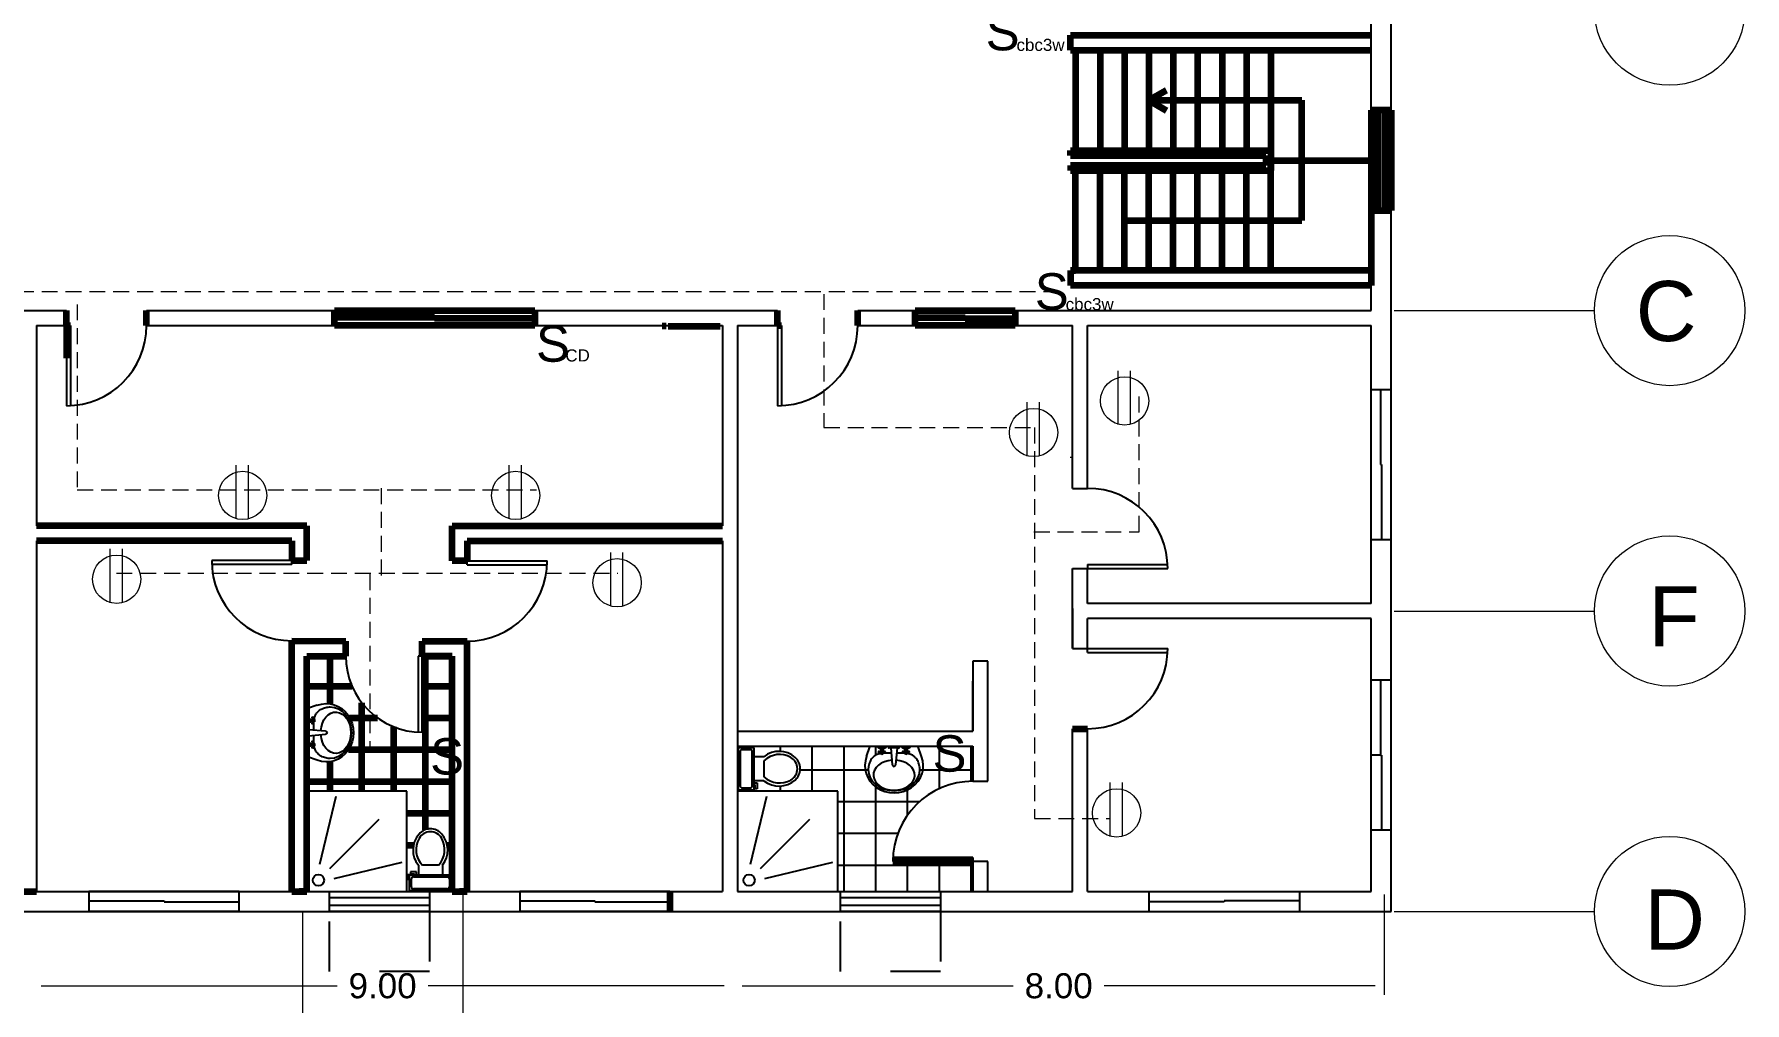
# Model space of a CAD drawing. Header units: millimetres. Extents: x 2391 to 3323, y 1596 to 2537.
# Drawn here: x 2863.95 to 2898.1, y 2264.33 to 2283.67 of the extents above; entities that cross this region are included whole.
import ezdxf

# ---------------------------------------------------------------- set-up
doc = ezdxf.new("R2010")
doc.units = ezdxf.units.MM
doc.linetypes.add('DASHED2', pattern=[9.525, 6.35, -3.175])
doc.linetypes.add('JIS_02_1.0', pattern=[2, 1, -1])
doc.layers.get('Defpoints').update_dxf_attribs({"color": 115})
for name, color, linetype in [('BATH', 171, 'Continuous'), ('dimensions', 203, 'Continuous'), ('doors', 31, 'Continuous'), ('doors and windows schedule', 11, 'Continuous'), ('Electrical symbols', 81, 'Continuous'), ('exterior wall', 140, 'Continuous'), ('furnitures', 40, 'Continuous'), ('interior wall', 191, 'Continuous'), ('Lightning text', 211, 'Continuous'), ('stairs', 123, 'Continuous'), ('windows', 241, 'Continuous')]:
    doc.layers.add(name, color=color, linetype=linetype)
doc.styles.add('PDF Swis721 BT', font='swiss.ttf')
doc.styles.get("Standard").update_dxf_attribs({"font": 'arial.ttf'})

msp = doc.modelspace()

# ---------------------------------------------------------------- linework, layer by layer
at = {"color": 0, "linetype": 'ByBlock'}
for p, q in [((2869.6, 2270.269), (2869.404, 2270.204)), ((2869.404, 2270.058), (2869.416, 2270.04)), ((2869.416, 2270.04), (2869.422, 2270.024)), ((2869.497, 2270.024), (2869.499, 2270.031)), ((2869.499, 2270.031), (2869.504, 2270.037)), ((2869.504, 2270.037), (2869.512, 2270.039)), ((2869.512, 2270.039), (2869.519, 2270.037)), ((2869.519, 2270.037), (2869.525, 2270.031)), ((2869.525, 2270.031), (2869.527, 2270.024)), ((2869.546, 2270.022), (2869.552, 2270.039)), ((2869.552, 2270.039), (2869.558, 2270.056)), ((2869.558, 2270.056), (2869.565, 2270.073)), ((2869.565, 2270.073), (2869.573, 2270.089)), ((2869.573, 2270.089), (2869.582, 2270.104)), ((2869.582, 2270.104), (2869.592, 2270.119)), ((2869.582, 2270.104), (2869.582, 2270.104)), ((2869.592, 2270.119), (2869.604, 2270.133)), ((2869.604, 2270.133), (2869.616, 2270.146)), ((2869.616, 2270.146), (2869.63, 2270.159)), ((2869.63, 2270.159), (2869.645, 2270.171)), ((2869.645, 2270.171), (2869.662, 2270.182)), ((2869.662, 2270.182), (2869.68, 2270.192)), ((2869.68, 2270.192), (2869.7, 2270.201)), ((2869.7, 2270.201), (2869.721, 2270.21)), ((2869.7, 2270.201), (2869.7, 2270.201)), ((2869.721, 2270.21), (2869.744, 2270.217)), ((2869.744, 2270.217), (2869.768, 2270.224)), ((2869.768, 2270.224), (2869.793, 2270.229)), ((2869.793, 2270.229), (2869.819, 2270.234)), ((2869.819, 2270.234), (2869.846, 2270.237)), ((2869.846, 2270.237), (2869.859, 2270.238)), ((2869.415, 2269.882), (2869.404, 2269.872)), ((2869.404, 2269.841), (2869.411, 2269.841)), ((2869.411, 2269.841), (2869.418, 2269.838)), ((2869.42, 2269.892), (2869.415, 2269.882)), ((2869.418, 2269.838), (2869.423, 2269.833)), ((2869.422, 2269.904), (2869.42, 2269.892)), ((2869.422, 2270.024), (2869.422, 2269.904)), ((2869.427, 2270.011), (2869.422, 2270.024)), ((2869.422, 2269.896), (2869.424, 2269.909)), ((2869.423, 2269.833), (2869.426, 2269.826)), ((2869.424, 2269.909), (2869.43, 2269.92)), ((2869.426, 2269.826), (2869.427, 2269.819)), ((2869.436, 2270), (2869.427, 2270.011)), ((2869.427, 2269.781), (2869.427, 2269.819)), ((2869.427, 2269.661), (2869.427, 2269.781)), ((2869.764, 2269.751), (2869.427, 2269.781)), ((2869.427, 2269.661), (2869.764, 2269.691)), ((2869.43, 2269.92), (2869.438, 2269.93)), ((2869.447, 2269.992), (2869.436, 2270)), ((2869.438, 2269.93), (2869.449, 2269.937)), ((2869.444, 2269.934), (2869.444, 2269.994)), ((2869.46, 2269.987), (2869.447, 2269.992)), ((2869.449, 2269.937), (2869.461, 2269.941)), ((2869.474, 2269.986), (2869.46, 2269.987)), ((2869.461, 2269.941), (2869.474, 2269.941)), ((2869.474, 2269.941), (2869.474, 2269.986)), ((2869.474, 2269.986), (2869.482, 2269.986)), ((2869.482, 2269.941), (2869.474, 2269.941)), ((2869.482, 2269.986), (2869.496, 2269.992)), ((2869.482, 2269.986), (2869.482, 2269.941)), ((2869.496, 2269.936), (2869.482, 2269.941)), ((2869.496, 2269.992), (2869.512, 2269.994)), ((2869.512, 2269.934), (2869.496, 2269.936)), ((2869.499, 2270.016), (2869.497, 2270.024)), ((2869.497, 2269.964), (2869.499, 2269.971)), ((2869.499, 2269.956), (2869.497, 2269.964)), ((2869.497, 2269.904), (2869.499, 2269.911)), ((2869.499, 2269.896), (2869.497, 2269.904)), ((2869.504, 2270.011), (2869.499, 2270.016)), ((2869.499, 2269.971), (2869.504, 2269.977)), ((2869.504, 2269.951), (2869.499, 2269.956)), ((2869.499, 2269.911), (2869.504, 2269.917)), ((2869.504, 2269.891), (2869.499, 2269.896)), ((2869.504, 2269.994), (2869.504, 2270.011)), ((2869.512, 2270.009), (2869.504, 2270.011)), ((2869.504, 2269.977), (2869.512, 2269.979)), ((2869.512, 2269.949), (2869.504, 2269.951)), ((2869.504, 2269.934), (2869.504, 2269.917)), ((2869.504, 2269.917), (2869.512, 2269.919)), ((2869.512, 2269.889), (2869.504, 2269.891)), ((2869.519, 2270.011), (2869.512, 2270.009)), ((2869.512, 2269.994), (2869.527, 2269.992)), ((2869.512, 2269.979), (2869.519, 2269.977)), ((2869.519, 2269.951), (2869.512, 2269.949)), ((2869.527, 2269.936), (2869.512, 2269.934)), ((2869.512, 2269.919), (2869.519, 2269.917)), ((2869.519, 2269.891), (2869.512, 2269.889)), ((2869.525, 2270.016), (2869.519, 2270.011)), ((2869.519, 2269.994), (2869.519, 2270.011)), ((2869.519, 2269.977), (2869.525, 2269.971)), ((2869.525, 2269.956), (2869.519, 2269.951)), ((2869.519, 2269.917), (2869.519, 2269.934)), ((2869.519, 2269.917), (2869.525, 2269.911)), ((2869.525, 2269.896), (2869.519, 2269.891)), ((2869.527, 2270.024), (2869.525, 2270.016)), ((2869.525, 2269.971), (2869.527, 2269.964)), ((2869.527, 2269.964), (2869.525, 2269.956)), ((2869.525, 2269.911), (2869.527, 2269.904)), ((2869.527, 2269.904), (2869.525, 2269.896)), ((2869.527, 2269.992), (2869.542, 2269.986)), ((2869.542, 2269.941), (2869.527, 2269.936)), ((2869.528, 2269.868), (2869.529, 2269.884)), ((2869.528, 2269.852), (2869.528, 2269.868)), ((2869.528, 2269.836), (2869.528, 2269.852)), ((2869.528, 2269.836), (2869.528, 2269.836)), ((2869.528, 2269.821), (2869.528, 2269.836)), ((2869.528, 2269.806), (2869.528, 2269.821)), ((2869.528, 2269.791), (2869.528, 2269.806)), ((2869.528, 2269.772), (2869.528, 2269.791)), ((2869.529, 2269.901), (2869.53, 2269.918)), ((2869.529, 2269.884), (2869.529, 2269.901)), ((2869.53, 2269.918), (2869.531, 2269.935)), ((2869.531, 2269.935), (2869.531, 2269.937)), ((2869.538, 2269.988), (2869.542, 2270.005)), ((2869.542, 2270.005), (2869.546, 2270.022)), ((2869.542, 2269.986), (2869.547, 2269.976)), ((2869.547, 2269.952), (2869.542, 2269.941)), ((2869.547, 2269.976), (2869.549, 2269.964)), ((2869.549, 2269.964), (2869.547, 2269.952)), ((2869.764, 2269.751), (2869.773, 2269.75)), ((2869.773, 2269.693), (2869.764, 2269.691)), ((2869.773, 2269.75), (2869.782, 2269.746)), ((2869.782, 2269.697), (2869.773, 2269.693)), ((2869.782, 2269.746), (2869.788, 2269.739)), ((2869.788, 2269.704), (2869.782, 2269.697)), ((2869.788, 2269.739), (2869.793, 2269.731)), ((2869.793, 2269.712), (2869.788, 2269.704)), ((2869.793, 2269.731), (2869.794, 2269.721)), ((2869.794, 2269.721), (2869.793, 2269.712)), ((2869.412, 2269.609), (2869.404, 2269.609)), ((2869.404, 2269.578), (2869.416, 2269.56)), ((2869.415, 2269.402), (2869.404, 2269.392)), ((2869.419, 2269.611), (2869.412, 2269.609)), ((2869.42, 2269.412), (2869.415, 2269.402)), ((2869.416, 2269.56), (2869.422, 2269.544)), ((2869.424, 2269.617), (2869.419, 2269.611)), ((2869.422, 2269.424), (2869.42, 2269.412)), ((2869.422, 2269.544), (2869.422, 2269.424)), ((2869.427, 2269.531), (2869.422, 2269.544)), ((2869.422, 2269.416), (2869.424, 2269.429)), ((2869.427, 2269.624), (2869.424, 2269.617)), ((2869.424, 2269.429), (2869.43, 2269.44)), ((2869.427, 2269.661), (2869.427, 2269.631)), ((2869.427, 2269.631), (2869.427, 2269.624)), ((2869.436, 2269.52), (2869.427, 2269.531)), ((2869.43, 2269.44), (2869.438, 2269.45)), ((2869.447, 2269.512), (2869.436, 2269.52)), ((2869.438, 2269.45), (2869.449, 2269.457)), ((2869.444, 2269.454), (2869.444, 2269.514)), ((2869.46, 2269.507), (2869.447, 2269.512)), ((2869.449, 2269.457), (2869.461, 2269.461)), ((2869.474, 2269.506), (2869.46, 2269.507)), ((2869.461, 2269.461), (2869.474, 2269.461)), ((2869.474, 2269.461), (2869.474, 2269.506)), ((2869.474, 2269.506), (2869.482, 2269.506)), ((2869.482, 2269.461), (2869.474, 2269.461)), ((2869.482, 2269.506), (2869.496, 2269.512)), ((2869.482, 2269.506), (2869.482, 2269.461)), ((2869.496, 2269.456), (2869.482, 2269.461)), ((2869.496, 2269.512), (2869.512, 2269.514)), ((2869.512, 2269.454), (2869.496, 2269.456)), ((2869.497, 2269.544), (2869.499, 2269.551)), ((2869.499, 2269.536), (2869.497, 2269.544)), ((2869.497, 2269.484), (2869.499, 2269.491)), ((2869.499, 2269.476), (2869.497, 2269.484)), ((2869.497, 2269.424), (2869.499, 2269.431)), ((2869.499, 2269.416), (2869.497, 2269.424)), ((2869.499, 2269.551), (2869.504, 2269.557)), ((2869.504, 2269.531), (2869.499, 2269.536)), ((2869.499, 2269.491), (2869.504, 2269.497)), ((2869.504, 2269.471), (2869.499, 2269.476)), ((2869.499, 2269.431), (2869.504, 2269.437)), ((2869.504, 2269.411), (2869.499, 2269.416)), ((2869.504, 2269.557), (2869.512, 2269.559)), ((2869.512, 2269.529), (2869.504, 2269.531)), ((2869.504, 2269.513), (2869.504, 2269.531)), ((2869.504, 2269.497), (2869.512, 2269.499)), ((2869.512, 2269.469), (2869.504, 2269.471)), ((2869.504, 2269.454), (2869.504, 2269.437)), ((2869.504, 2269.437), (2869.512, 2269.439)), ((2869.512, 2269.409), (2869.504, 2269.411)), ((2869.512, 2269.559), (2869.519, 2269.557)), ((2869.519, 2269.531), (2869.512, 2269.529)), ((2869.512, 2269.514), (2869.527, 2269.512)), ((2869.512, 2269.499), (2869.519, 2269.497)), ((2869.519, 2269.471), (2869.512, 2269.469)), ((2869.527, 2269.456), (2869.512, 2269.454)), ((2869.512, 2269.439), (2869.519, 2269.437)), ((2869.519, 2269.411), (2869.512, 2269.409)), ((2869.519, 2269.557), (2869.525, 2269.551)), ((2869.525, 2269.536), (2869.519, 2269.531)), ((2869.519, 2269.513), (2869.519, 2269.531)), ((2869.519, 2269.497), (2869.525, 2269.491)), ((2869.525, 2269.476), (2869.519, 2269.471)), ((2869.519, 2269.437), (2869.519, 2269.454)), ((2869.519, 2269.437), (2869.525, 2269.431)), ((2869.525, 2269.416), (2869.519, 2269.411)), ((2869.525, 2269.551), (2869.527, 2269.544)), ((2869.527, 2269.544), (2869.525, 2269.536)), ((2869.525, 2269.491), (2869.527, 2269.484)), ((2869.527, 2269.484), (2869.525, 2269.476)), ((2869.525, 2269.431), (2869.527, 2269.424)), ((2869.527, 2269.424), (2869.525, 2269.416)), ((2869.527, 2269.512), (2869.542, 2269.506)), ((2869.542, 2269.461), (2869.527, 2269.456)), ((2869.528, 2269.653), (2869.528, 2269.67)), ((2869.529, 2269.637), (2869.528, 2269.653)), ((2869.529, 2269.621), (2869.529, 2269.637)), ((2869.529, 2269.605), (2869.529, 2269.621)), ((2869.529, 2269.589), (2869.529, 2269.605)), ((2869.529, 2269.589), (2869.529, 2269.589)), ((2869.529, 2269.574), (2869.529, 2269.589)), ((2869.529, 2269.559), (2869.529, 2269.574)), ((2869.529, 2269.544), (2869.529, 2269.559)), ((2869.529, 2269.529), (2869.529, 2269.544)), ((2869.53, 2269.511), (2869.529, 2269.529)), ((2869.538, 2269.453), (2869.537, 2269.459)), ((2869.542, 2269.436), (2869.538, 2269.453)), ((2869.542, 2269.506), (2869.547, 2269.496)), ((2869.547, 2269.472), (2869.542, 2269.461)), ((2869.546, 2269.419), (2869.542, 2269.436)), ((2869.552, 2269.403), (2869.546, 2269.419)), ((2869.547, 2269.496), (2869.549, 2269.484)), ((2869.549, 2269.484), (2869.547, 2269.472)), ((2869.558, 2269.386), (2869.552, 2269.403)), ((2869.565, 2269.37), (2869.558, 2269.386)), ((2869.573, 2269.354), (2869.565, 2269.37)), ((2869.582, 2269.338), (2869.573, 2269.354)), ((2878.005, 2269.422), (2878.005, 2268.582)), ((2878.325, 2269.422), (2878.005, 2269.422)), ((2878.245, 2269.382), (2878.085, 2269.382)), ((2878.325, 2268.582), (2878.325, 2269.422)), ((2880.569, 2269.244), (2880.634, 2269.44)), ((2880.78, 2269.44), (2880.798, 2269.428)), ((2880.798, 2269.428), (2880.814, 2269.422)), ((2880.814, 2269.422), (2880.934, 2269.422)), ((2880.827, 2269.417), (2880.814, 2269.422)), ((2880.838, 2269.408), (2880.827, 2269.417)), ((2880.846, 2269.397), (2880.838, 2269.408)), ((2880.904, 2269.4), (2880.844, 2269.4)), ((2880.851, 2269.384), (2880.846, 2269.397)), ((2880.852, 2269.362), (2880.846, 2269.348)), ((2880.852, 2269.37), (2880.851, 2269.384)), ((2880.897, 2269.37), (2880.852, 2269.37)), ((2880.852, 2269.37), (2880.852, 2269.362)), ((2880.852, 2269.362), (2880.897, 2269.362)), ((2880.901, 2269.395), (2880.897, 2269.383)), ((2880.897, 2269.383), (2880.897, 2269.37)), ((2880.897, 2269.362), (2880.897, 2269.37)), ((2880.902, 2269.348), (2880.897, 2269.362)), ((2880.908, 2269.405), (2880.901, 2269.395)), ((2880.918, 2269.414), (2880.908, 2269.405)), ((2880.929, 2269.42), (2880.918, 2269.414)), ((2880.942, 2269.422), (2880.929, 2269.42)), ((2880.934, 2269.422), (2880.946, 2269.424)), ((2880.946, 2269.424), (2880.956, 2269.429)), ((2880.956, 2269.429), (2880.966, 2269.44)), ((2880.997, 2269.44), (2880.997, 2269.432)), ((2880.997, 2269.432), (2881, 2269.426)), ((2881, 2269.426), (2881.005, 2269.421)), ((2881.005, 2269.421), (2881.012, 2269.418)), ((2881.012, 2269.418), (2881.019, 2269.417)), ((2881.057, 2269.417), (2881.019, 2269.417)), ((2881.177, 2269.417), (2881.057, 2269.417)), ((2881.087, 2269.08), (2881.057, 2269.417)), ((2881.177, 2269.417), (2881.147, 2269.08)), ((2881.177, 2269.417), (2881.207, 2269.417)), ((2881.207, 2269.417), (2881.214, 2269.417)), ((2881.214, 2269.417), (2881.221, 2269.42)), ((2881.221, 2269.42), (2881.227, 2269.425)), ((2881.227, 2269.425), (2881.229, 2269.432)), ((2881.229, 2269.432), (2881.229, 2269.44)), ((2881.261, 2269.44), (2881.278, 2269.428)), ((2881.278, 2269.428), (2881.294, 2269.422)), ((2881.294, 2269.422), (2881.414, 2269.422)), ((2881.307, 2269.417), (2881.294, 2269.422)), ((2881.318, 2269.408), (2881.307, 2269.417)), ((2881.326, 2269.397), (2881.318, 2269.408)), ((2881.384, 2269.4), (2881.324, 2269.4)), ((2881.331, 2269.384), (2881.326, 2269.397)), ((2881.332, 2269.362), (2881.326, 2269.348)), ((2881.332, 2269.37), (2881.331, 2269.384)), ((2881.377, 2269.37), (2881.332, 2269.37)), ((2881.332, 2269.37), (2881.332, 2269.362)), ((2881.332, 2269.362), (2881.377, 2269.362)), ((2881.378, 2269.383), (2881.377, 2269.37)), ((2881.377, 2269.362), (2881.377, 2269.37)), ((2881.382, 2269.348), (2881.377, 2269.362)), ((2881.381, 2269.395), (2881.378, 2269.383)), ((2881.388, 2269.405), (2881.381, 2269.395)), ((2881.398, 2269.414), (2881.388, 2269.405)), ((2881.409, 2269.42), (2881.398, 2269.414)), ((2881.422, 2269.422), (2881.409, 2269.42)), ((2881.414, 2269.422), (2881.426, 2269.424)), ((2881.426, 2269.424), (2881.436, 2269.429)), ((2881.436, 2269.429), (2881.447, 2269.44)), ((2881.665, 2269.244), (2881.599, 2269.44)), ((2869.6, 2269.173), (2869.404, 2269.239)), ((2869.582, 2269.338), (2869.582, 2269.338)), ((2869.592, 2269.324), (2869.582, 2269.338)), ((2869.604, 2269.31), (2869.592, 2269.324)), ((2869.616, 2269.296), (2869.604, 2269.31)), ((2869.63, 2269.284), (2869.616, 2269.296)), ((2869.645, 2269.272), (2869.63, 2269.284)), ((2869.662, 2269.261), (2869.645, 2269.272)), ((2869.68, 2269.251), (2869.662, 2269.261)), ((2869.7, 2269.242), (2869.68, 2269.251)), ((2869.7, 2269.242), (2869.7, 2269.242)), ((2869.721, 2269.233), (2869.7, 2269.242)), ((2869.744, 2269.225), (2869.721, 2269.233)), ((2869.768, 2269.219), (2869.744, 2269.225)), ((2869.793, 2269.213), (2869.768, 2269.219)), ((2869.819, 2269.209), (2869.793, 2269.213)), ((2869.846, 2269.206), (2869.819, 2269.209)), ((2869.859, 2269.205), (2869.846, 2269.206)), ((2878.045, 2269.342), (2878.045, 2268.662)), ((2878.285, 2268.662), (2878.285, 2269.342)), ((2878.519, 2269.242), (2878.325, 2269.242)), ((2878.519, 2269.162), (2878.519, 2268.842)), ((2880.604, 2269.025), (2880.601, 2268.998)), ((2880.609, 2269.05), (2880.604, 2269.025)), ((2880.614, 2269.076), (2880.609, 2269.05)), ((2880.621, 2269.1), (2880.614, 2269.076)), ((2880.628, 2269.122), (2880.621, 2269.1)), ((2880.637, 2269.144), (2880.628, 2269.122)), ((2880.646, 2269.164), (2880.637, 2269.144)), ((2880.637, 2269.144), (2880.637, 2269.144)), ((2880.656, 2269.182), (2880.646, 2269.164)), ((2880.667, 2269.199), (2880.656, 2269.182)), ((2880.679, 2269.214), (2880.667, 2269.199)), ((2880.692, 2269.228), (2880.679, 2269.214)), ((2880.705, 2269.24), (2880.692, 2269.228)), ((2880.719, 2269.252), (2880.705, 2269.24)), ((2880.734, 2269.262), (2880.719, 2269.252)), ((2880.749, 2269.271), (2880.734, 2269.262)), ((2880.734, 2269.262), (2880.734, 2269.262)), ((2880.765, 2269.279), (2880.749, 2269.271)), ((2880.782, 2269.286), (2880.765, 2269.279)), ((2880.799, 2269.292), (2880.782, 2269.286)), ((2880.801, 2269.34), (2880.799, 2269.332)), ((2880.799, 2269.332), (2880.801, 2269.325)), ((2880.816, 2269.298), (2880.799, 2269.292)), ((2880.807, 2269.345), (2880.801, 2269.34)), ((2880.801, 2269.325), (2880.807, 2269.319)), ((2880.814, 2269.347), (2880.807, 2269.345)), ((2880.807, 2269.319), (2880.814, 2269.317)), ((2880.822, 2269.345), (2880.814, 2269.347)), ((2880.814, 2269.317), (2880.822, 2269.319)), ((2880.833, 2269.302), (2880.816, 2269.298)), ((2880.827, 2269.34), (2880.822, 2269.345)), ((2880.822, 2269.319), (2880.827, 2269.325)), ((2880.845, 2269.34), (2880.827, 2269.34)), ((2880.829, 2269.332), (2880.827, 2269.34)), ((2880.827, 2269.325), (2880.829, 2269.332)), ((2880.845, 2269.325), (2880.827, 2269.325)), ((2880.85, 2269.306), (2880.833, 2269.302)), ((2880.846, 2269.348), (2880.844, 2269.332)), ((2880.844, 2269.332), (2880.846, 2269.317)), ((2880.846, 2269.317), (2880.852, 2269.302)), ((2880.852, 2269.302), (2880.862, 2269.297)), ((2880.861, 2269.34), (2880.859, 2269.332)), ((2880.859, 2269.332), (2880.861, 2269.325)), ((2880.867, 2269.345), (2880.861, 2269.34)), ((2880.861, 2269.325), (2880.867, 2269.319)), ((2880.862, 2269.297), (2880.874, 2269.295)), ((2880.874, 2269.347), (2880.867, 2269.345)), ((2880.867, 2269.319), (2880.874, 2269.317)), ((2880.882, 2269.345), (2880.874, 2269.347)), ((2880.874, 2269.317), (2880.882, 2269.319)), ((2880.874, 2269.295), (2880.886, 2269.297)), ((2880.887, 2269.34), (2880.882, 2269.345)), ((2880.882, 2269.319), (2880.887, 2269.325)), ((2880.886, 2269.297), (2880.897, 2269.302)), ((2880.889, 2269.332), (2880.887, 2269.34)), ((2880.887, 2269.325), (2880.889, 2269.332)), ((2880.897, 2269.302), (2880.902, 2269.317)), ((2880.903, 2269.313), (2880.901, 2269.313)), ((2880.904, 2269.332), (2880.902, 2269.348)), ((2880.902, 2269.317), (2880.904, 2269.332)), ((2880.92, 2269.314), (2880.903, 2269.313)), ((2880.904, 2269.34), (2880.921, 2269.34)), ((2880.921, 2269.325), (2880.904, 2269.325)), ((2880.921, 2269.34), (2880.919, 2269.332)), ((2880.919, 2269.332), (2880.921, 2269.325)), ((2880.937, 2269.315), (2880.92, 2269.314)), ((2880.927, 2269.345), (2880.921, 2269.34)), ((2880.921, 2269.325), (2880.927, 2269.319)), ((2880.934, 2269.347), (2880.927, 2269.345)), ((2880.927, 2269.319), (2880.934, 2269.317)), ((2880.942, 2269.345), (2880.934, 2269.347)), ((2880.934, 2269.317), (2880.942, 2269.319)), ((2880.954, 2269.315), (2880.937, 2269.315)), ((2880.947, 2269.34), (2880.942, 2269.345)), ((2880.942, 2269.319), (2880.947, 2269.325)), ((2880.949, 2269.332), (2880.947, 2269.34)), ((2880.947, 2269.325), (2880.949, 2269.332)), ((2880.97, 2269.316), (2880.954, 2269.315)), ((2880.986, 2269.316), (2880.97, 2269.316)), ((2881.002, 2269.316), (2880.986, 2269.316)), ((2881.002, 2269.316), (2881.002, 2269.316)), ((2881.017, 2269.316), (2881.002, 2269.316)), ((2881.032, 2269.316), (2881.017, 2269.316)), ((2881.047, 2269.316), (2881.032, 2269.316)), ((2881.066, 2269.316), (2881.047, 2269.316)), ((2881.087, 2269.08), (2881.088, 2269.07)), ((2881.088, 2269.07), (2881.092, 2269.062)), ((2881.092, 2269.062), (2881.099, 2269.055)), ((2881.099, 2269.055), (2881.107, 2269.051)), ((2881.107, 2269.051), (2881.117, 2269.05)), ((2881.117, 2269.05), (2881.126, 2269.051)), ((2881.126, 2269.051), (2881.134, 2269.055)), ((2881.134, 2269.055), (2881.141, 2269.062)), ((2881.141, 2269.062), (2881.145, 2269.07)), ((2881.145, 2269.07), (2881.147, 2269.08)), ((2881.185, 2269.315), (2881.168, 2269.316)), ((2881.201, 2269.315), (2881.185, 2269.315)), ((2881.217, 2269.315), (2881.201, 2269.315)), ((2881.233, 2269.315), (2881.217, 2269.315)), ((2881.249, 2269.315), (2881.233, 2269.315)), ((2881.249, 2269.315), (2881.249, 2269.315)), ((2881.264, 2269.315), (2881.249, 2269.315)), ((2881.279, 2269.315), (2881.264, 2269.315)), ((2881.281, 2269.34), (2881.279, 2269.332)), ((2881.279, 2269.332), (2881.281, 2269.325)), ((2881.294, 2269.315), (2881.279, 2269.315)), ((2881.287, 2269.345), (2881.281, 2269.34)), ((2881.281, 2269.325), (2881.287, 2269.319)), ((2881.294, 2269.347), (2881.287, 2269.345)), ((2881.287, 2269.319), (2881.294, 2269.317)), ((2881.302, 2269.345), (2881.294, 2269.347)), ((2881.294, 2269.317), (2881.302, 2269.319)), ((2881.309, 2269.315), (2881.294, 2269.315)), ((2881.307, 2269.34), (2881.302, 2269.345)), ((2881.302, 2269.319), (2881.307, 2269.325)), ((2881.309, 2269.332), (2881.307, 2269.34)), ((2881.325, 2269.34), (2881.307, 2269.34)), ((2881.307, 2269.325), (2881.309, 2269.332)), ((2881.325, 2269.325), (2881.307, 2269.325)), ((2881.327, 2269.314), (2881.309, 2269.315)), ((2881.326, 2269.348), (2881.324, 2269.332)), ((2881.324, 2269.332), (2881.326, 2269.317)), ((2881.326, 2269.317), (2881.332, 2269.302)), ((2881.332, 2269.302), (2881.342, 2269.297)), ((2881.341, 2269.34), (2881.339, 2269.332)), ((2881.339, 2269.332), (2881.341, 2269.325)), ((2881.347, 2269.345), (2881.341, 2269.34)), ((2881.341, 2269.325), (2881.347, 2269.319)), ((2881.342, 2269.297), (2881.354, 2269.295)), ((2881.354, 2269.347), (2881.347, 2269.345)), ((2881.347, 2269.319), (2881.354, 2269.317)), ((2881.362, 2269.345), (2881.354, 2269.347)), ((2881.354, 2269.317), (2881.362, 2269.319)), ((2881.354, 2269.295), (2881.366, 2269.297)), ((2881.367, 2269.34), (2881.362, 2269.345)), ((2881.362, 2269.319), (2881.367, 2269.325)), ((2881.366, 2269.297), (2881.377, 2269.302)), ((2881.369, 2269.332), (2881.367, 2269.34)), ((2881.367, 2269.325), (2881.369, 2269.332)), ((2881.377, 2269.302), (2881.382, 2269.317)), ((2881.386, 2269.306), (2881.379, 2269.307)), ((2881.384, 2269.332), (2881.382, 2269.348)), ((2881.382, 2269.317), (2881.384, 2269.332)), ((2881.384, 2269.34), (2881.401, 2269.34)), ((2881.401, 2269.325), (2881.384, 2269.325)), ((2881.402, 2269.302), (2881.386, 2269.306)), ((2881.401, 2269.34), (2881.399, 2269.332)), ((2881.399, 2269.332), (2881.401, 2269.325)), ((2881.407, 2269.345), (2881.401, 2269.34)), ((2881.401, 2269.325), (2881.407, 2269.319)), ((2881.419, 2269.298), (2881.402, 2269.302)), ((2881.414, 2269.347), (2881.407, 2269.345)), ((2881.407, 2269.319), (2881.414, 2269.317)), ((2881.422, 2269.345), (2881.414, 2269.347)), ((2881.414, 2269.317), (2881.422, 2269.319)), ((2881.435, 2269.292), (2881.419, 2269.298)), ((2881.427, 2269.34), (2881.422, 2269.345)), ((2881.422, 2269.319), (2881.427, 2269.325)), ((2881.429, 2269.332), (2881.427, 2269.34)), ((2881.427, 2269.325), (2881.429, 2269.332)), ((2881.452, 2269.286), (2881.435, 2269.292)), ((2881.468, 2269.279), (2881.452, 2269.286)), ((2881.484, 2269.271), (2881.468, 2269.279)), ((2881.5, 2269.262), (2881.484, 2269.271)), ((2881.5, 2269.262), (2881.5, 2269.262)), ((2881.514, 2269.252), (2881.5, 2269.262)), ((2881.528, 2269.24), (2881.514, 2269.252)), ((2881.542, 2269.228), (2881.528, 2269.24)), ((2881.554, 2269.214), (2881.542, 2269.228)), ((2881.566, 2269.199), (2881.554, 2269.214)), ((2881.577, 2269.182), (2881.566, 2269.199)), ((2881.587, 2269.164), (2881.577, 2269.182)), ((2881.597, 2269.144), (2881.587, 2269.164)), ((2881.597, 2269.144), (2881.597, 2269.144)), ((2881.605, 2269.122), (2881.597, 2269.144)), ((2881.613, 2269.1), (2881.605, 2269.122)), ((2881.619, 2269.076), (2881.613, 2269.1)), ((2881.625, 2269.05), (2881.619, 2269.076)), ((2881.629, 2269.025), (2881.625, 2269.05)), ((2881.633, 2268.998), (2881.629, 2269.025)), ((2878.519, 2268.762), (2878.325, 2268.762)), ((2878.325, 2268.722), (2878.385, 2268.722)), ((2878.345, 2268.682), (2878.325, 2268.682)), ((2878.345, 2268.602), (2878.345, 2268.682)), ((2878.385, 2268.722), (2878.385, 2268.602)), ((2880.601, 2268.998), (2880.6, 2268.985)), ((2881.634, 2268.985), (2881.633, 2268.998)), ((2871.391, 2268.551), (2869.391, 2268.551)), ((2869.391, 2268.551), (2869.391, 2266.551)), ((2869.65, 2267.093), (2869.978, 2268.457)), ((2871.391, 2266.551), (2871.391, 2268.551)), ((2879.991, 2268.551), (2877.991, 2268.551)), ((2877.991, 2268.551), (2877.991, 2266.551)), ((2878.005, 2268.582), (2878.325, 2268.582)), ((2878.085, 2268.622), (2878.245, 2268.622)), ((2878.25, 2267.093), (2878.578, 2268.457)), ((2878.385, 2268.602), (2878.345, 2268.602)), ((2879.991, 2266.551), (2879.991, 2268.551)), ((2870.831, 2267.99), (2869.841, 2267)), ((2879.431, 2267.99), (2878.441, 2267)), ((2869.934, 2266.81), (2871.297, 2267.138)), ((2871.618, 2267.075), (2871.618, 2266.881)), ((2872.018, 2267.075), (2871.698, 2267.075)), ((2872.098, 2267.075), (2872.098, 2266.881)), ((2878.534, 2266.81), (2879.897, 2267.138)), ((2871.438, 2266.881), (2872.278, 2266.881)), ((2871.438, 2266.561), (2871.438, 2266.881)), ((2871.458, 2266.941), (2871.458, 2266.901)), ((2871.578, 2266.941), (2871.458, 2266.941)), ((2871.458, 2266.901), (2871.538, 2266.901)), ((2871.478, 2266.641), (2871.478, 2266.801)), ((2871.518, 2266.841), (2872.198, 2266.841)), ((2871.538, 2266.901), (2871.538, 2266.881)), ((2871.578, 2266.881), (2871.578, 2266.941)), ((2872.238, 2266.801), (2872.238, 2266.641)), ((2872.278, 2266.881), (2872.278, 2266.561)), ((2869.391, 2266.551), (2871.391, 2266.551)), ((2872.278, 2266.561), (2871.438, 2266.561)), ((2872.198, 2266.601), (2871.518, 2266.601)), ((2877.991, 2266.551), (2879.991, 2266.551))]:
    msp.add_line(p, q, dxfattribs=at)
for centre in [(2869.622, 2266.776), (2878.222, 2266.776)]:
    msp.add_circle(centre, 0.113, dxfattribs=at)
for centre, radius, start, end in [((2878.08, 2269.347), 0.0354, 81.8699, 188.1301), ((2878.25, 2269.347), 0.0354, 351.8699, 98.1301), ((2878.823, 2268.862), 0.487, 48.9209, 128.5307), ((2878.832, 2268.834), 0.453, 60.4233, 133.6321), ((2878.927, 2269.002), 0.26, 299.5765, 60.4233), ((2878.945, 2269.002), 0.3, 311.0789, 48.9209), ((2878.832, 2269.17), 0.453, 226.3677, 299.5765), ((2878.823, 2269.143), 0.487, 231.4691, 311.0789), ((2878.08, 2268.657), 0.0354, 171.8699, 278.1301), ((2878.25, 2268.657), 0.0354, 261.8699, 8.1301), ((2871.999, 2267.378), 0.487, 138.9211, 218.5309), ((2871.858, 2267.501), 0.3, 41.0791, 138.9211), ((2871.858, 2267.483), 0.26, 29.5767, 150.4235), ((2871.717, 2267.378), 0.487, 321.4693, 41.0791), ((2872.026, 2267.388), 0.453, 150.4235, 223.6323), ((2871.69, 2267.388), 0.453, 316.3679, 29.5767), ((2871.513, 2266.806), 0.0354, 81.8699, 188.1301), ((2871.513, 2266.636), 0.0354, 171.8699, 278.1301), ((2872.203, 2266.806), 0.0354, 351.8699, 98.1301), ((2872.203, 2266.636), 0.0354, 261.8699, 8.1301)]:
    msp.add_arc(centre, radius, start, end, dxfattribs=at)
at = {"color": 0, "linetype": 'ByBlock', "extrusion": (0, 0, -1)}
for centre, major_axis, ratio, start_param, end_param in [((2869.786, 2269.721), (0, -0.584), 0.916316, 2.786438, 6.63834), ((2869.97, 2269.721), (0, -0.412), 0.730435, 1.664123, 7.760732), ((2869.859, 2269.721), (0, -0.517), 0.815274, 3.141593, 6.283185)]:
    msp.add_ellipse(centre, major_axis=major_axis, ratio=ratio, start_param=start_param, end_param=end_param, dxfattribs=at)
at = {"color": 0, "linetype": 'ByBlock'}
for centre, major_axis, ratio, start_param, end_param in [((2881.117, 2269.058), (0.584, 0), 0.916316, 2.786438, 6.63834), ((2881.117, 2268.874), (0.412, 0), 0.730435, 1.664123, 7.760732), ((2881.117, 2268.985), (0.517, 0), 0.815274, 3.141593, 6.283185)]:
    msp.add_ellipse(centre, major_axis=major_axis, ratio=ratio, start_param=start_param, end_param=end_param, dxfattribs=at)
at = {"layer": 'BATH', "linetype": 'Continuous', "lineweight": 100}
for p, q in [((2869.857, 2270.301), (2869.857, 2271.251)), ((2871.762, 2267.785), (2871.762, 2271.251)), ((2869.391, 2270.653), (2870.294, 2270.653)), ((2871.691, 2270.653), (2872.291, 2270.653)), ((2870.492, 2268.551), (2870.492, 2270.317)), ((2870.247, 2270.018), (2870.802, 2270.018)), ((2871.127, 2268.551), (2871.127, 2269.84)), ((2871.691, 2270.018), (2872.291, 2270.018)), ((2870.223, 2269.383), (2872.291, 2269.383)), ((2869.857, 2268.551), (2869.857, 2269.142)), ((2869.391, 2268.748), (2872.291, 2268.748)), ((2871.391, 2268.113), (2872.291, 2268.113)), ((2871.391, 2267.478), (2871.522, 2267.478)), ((2872.194, 2267.478), (2872.291, 2267.478)), ((2871.391, 2266.843), (2871.438, 2266.843))]:
    msp.add_line(p, q, dxfattribs=at)
at = {"layer": 'BATH', "linetype": 'Continuous'}
for p, q in [((2878.213, 2269.422), (2878.213, 2269.451)), ((2878.848, 2269.348), (2878.848, 2269.451)), ((2879.483, 2268.551), (2879.483, 2269.451)), ((2880.118, 2266.551), (2880.118, 2269.451)), ((2880.753, 2269.273), (2880.753, 2269.451)), ((2881.388, 2269.422), (2881.388, 2269.451)), ((2881.388, 2269.34), (2881.388, 2269.405)), ((2882.023, 2268.605), (2882.023, 2269.451)), ((2882.658, 2268.751), (2882.658, 2269.451)), ((2881.388, 2269.305), (2881.388, 2269.325)), ((2877.991, 2268.983), (2878.005, 2268.983)), ((2879.245, 2268.983), (2880.6, 2268.983)), ((2880.753, 2266.551), (2880.753, 2268.685)), ((2881.634, 2268.983), (2882.691, 2268.983)), ((2878.213, 2268.551), (2878.213, 2268.582)), ((2878.848, 2268.551), (2878.848, 2268.657)), ((2879.991, 2268.348), (2881.63, 2268.348)), ((2881.388, 2268.079), (2881.388, 2268.626)), ((2879.991, 2267.713), (2881.193, 2267.713)), ((2879.991, 2267.078), (2882.691, 2267.078)), ((2881.388, 2266.551), (2881.388, 2267.151)), ((2882.023, 2266.551), (2882.023, 2267.151)), ((2882.658, 2266.551), (2882.658, 2267.151))]:
    msp.add_line(p, q, dxfattribs=at)
at = {"layer": 'Defpoints', "linetype": 'DASHED2', "lineweight": 13, "ltscale": 0.05}
for p, q in [((2852.667, 2278.532), (2884.285, 2278.532)), ((2864.805, 2278.274), (2864.805, 2274.574)), ((2879.717, 2278.481), (2879.717, 2275.817)), ((2886.01, 2273.734), (2886.01, 2276.587)), ((2879.717, 2275.817), (2883.922, 2275.817)), ((2883.922, 2275.817), (2883.922, 2268.006)), ((2864.805, 2274.574), (2873.979, 2274.574)), ((2870.873, 2274.606), (2870.873, 2272.723)), ((2883.907, 2273.734), (2886.01, 2273.734)), ((2865.589, 2272.908), (2875.604, 2272.908)), ((2870.652, 2272.888), (2870.652, 2269.345)), ((2870.652, 2269.345), (2872.094, 2269.345)), ((2883.922, 2268.006), (2885.438, 2268.006))]:
    msp.add_line(p, q, dxfattribs=at)
at = {"layer": 'dimensions', "lineweight": 100}
for p, q in [((2888.641, 2281.151), (2890.641, 2281.151)), ((2863.691, 2266.551), (2863.991, 2266.551)), ((2869.091, 2266.551), (2869.391, 2266.551)), ((2869.391, 2266.551), (2869.241, 2266.551)), ((2872.291, 2266.551), (2872.591, 2266.551)), ((2872.591, 2266.551), (2872.441, 2266.551))]:
    msp.add_line(p, q, dxfattribs=at)
at = {"layer": 'dimensions', "lineweight": 13}
for p, q in [((2890.904, 2266.489), (2890.904, 2264.485)), ((2864.084, 2264.665), (2869.995, 2264.665)), ((2877.724, 2264.665), (2871.813, 2264.665)), ((2878.084, 2264.665), (2883.495, 2264.665)), ((2890.724, 2264.665), (2885.313, 2264.665))]:
    msp.add_line(p, q, dxfattribs=at)
at = {"layer": 'doors'}
for p, q in [((2864.591, 2277.851), (2864.591, 2276.251)), ((2864.671, 2277.851), (2864.671, 2276.253)), ((2878.791, 2277.851), (2878.791, 2276.251)), ((2878.871, 2277.851), (2878.871, 2276.253)), ((2869.091, 2273.158), (2867.491, 2273.158)), ((2869.091, 2273.078), (2869.091, 2273.158)), ((2872.591, 2273.151), (2874.191, 2273.151)), ((2872.591, 2273.071), (2872.591, 2273.151)), ((2869.091, 2273.078), (2867.493, 2273.078)), ((2872.591, 2273.071), (2874.189, 2273.071)), ((2884.981, 2273.081), (2886.579, 2273.081)), ((2884.981, 2273.081), (2884.981, 2273.001)), ((2884.981, 2273.001), (2886.581, 2273.001)), ((2884.981, 2271.401), (2886.581, 2271.401)), ((2884.981, 2271.321), (2884.981, 2271.401)), ((2871.691, 2271.251), (2871.611, 2271.251)), ((2871.611, 2271.251), (2871.611, 2269.733)), ((2871.691, 2271.251), (2871.611, 2271.251)), ((2871.691, 2269.731), (2871.691, 2271.251)), ((2884.981, 2271.321), (2886.579, 2271.321)), ((2882.691, 2267.231), (2881.093, 2267.231)), ((2882.691, 2267.231), (2882.691, 2267.151))]:
    msp.add_line(p, q, dxfattribs=at)
at = {"layer": 'doors', "lineweight": 100}
for p, q in [((2864.591, 2277.851), (2864.591, 2277.204)), ((2864.591, 2277.851), (2864.671, 2277.851)), ((2878.791, 2277.851), (2878.871, 2277.851)), ((2881.091, 2267.151), (2882.691, 2267.151))]:
    msp.add_line(p, q, dxfattribs=at)
at = {"layer": 'doors'}
for centre, radius, start, end in [((2864.591, 2277.851), 1.6, 270, 0), ((2878.791, 2277.851), 1.6, 270, 0), ((2884.981, 2273.001), 1.6, 0, 90), ((2869.091, 2273.158), 1.6, 180, 270), ((2872.591, 2273.151), 1.6, 270, 0), ((2884.981, 2271.401), 1.6, 270, 0), ((2871.691, 2271.251), 1.52, 180, 270), ((2882.691, 2267.151), 1.6, 90, 180)]:
    msp.add_arc(centre, radius, start, end, dxfattribs=at)
at = {"layer": 'Electrical symbols', "lineweight": 18}
for p, q in [((2885.593, 2275.877), (2885.593, 2276.95)), ((2885.836, 2275.877), (2885.836, 2276.95)), ((2883.776, 2275.247), (2883.776, 2276.32)), ((2884.019, 2275.247), (2884.019, 2276.32)), ((2867.982, 2273.99), (2867.982, 2275.063)), ((2868.225, 2273.99), (2868.225, 2275.063)), ((2873.433, 2273.99), (2873.433, 2275.063)), ((2873.677, 2273.99), (2873.677, 2275.063)), ((2865.466, 2272.318), (2865.466, 2273.391)), ((2865.71, 2272.318), (2865.71, 2273.391)), ((2875.459, 2272.248), (2875.459, 2273.321)), ((2875.703, 2272.248), (2875.703, 2273.321)), ((2885.432, 2267.651), (2885.432, 2268.724)), ((2885.676, 2267.651), (2885.676, 2268.724))]:
    msp.add_line(p, q, dxfattribs=at)
for centre in [(2885.721, 2276.347), (2883.904, 2275.716), (2868.11, 2274.46), (2873.561, 2274.46), (2865.594, 2272.787), (2875.587, 2272.717), (2885.56, 2268.12)]:
    msp.add_circle(centre, 0.482, dxfattribs=at)
at = {"layer": 'exterior wall'}
for p, q in [((2891.041, 2266.151), (2891.041, 2296.151)), ((2890.641, 2278.151), (2890.641, 2284.151)), ((2890.641, 2272.301), (2890.641, 2277.851)), ((2890.641, 2266.551), (2890.641, 2272.001)), ((2863.991, 2266.551), (2869.091, 2266.551)), ((2869.391, 2266.551), (2872.291, 2266.551)), ((2872.591, 2266.551), (2877.691, 2266.551)), ((2877.991, 2266.551), (2884.681, 2266.551)), ((2884.981, 2266.551), (2890.641, 2266.551)), ((2850.641, 2266.151), (2891.041, 2266.151))]:
    msp.add_line(p, q, dxfattribs=at)
at = {"layer": 'furnitures', "lineweight": 100}
for p, q in [((2876.565, 2277.838), (2876.485, 2277.838)), ((2876.605, 2277.838), (2877.645, 2277.838))]:
    msp.add_line(p, q, dxfattribs=at)
at = {"layer": 'furnitures'}
msp.add_line((2884.644, 2275.232), (2884.644, 2275.213), dxfattribs=at)
at = {"layer": 'interior wall'}
for p, q in [((2862.891, 2278.151), (2864.591, 2278.151)), ((2866.191, 2278.151), (2878.791, 2278.151)), ((2880.391, 2278.151), (2890.641, 2278.151)), ((2863.991, 2277.851), (2864.591, 2277.851)), ((2863.991, 2277.851), (2863.991, 2273.851)), ((2866.191, 2277.851), (2877.691, 2277.851)), ((2877.691, 2277.851), (2877.691, 2273.851)), ((2877.991, 2277.851), (2878.791, 2277.851)), ((2877.991, 2277.851), (2877.991, 2266.551)), ((2880.391, 2277.851), (2884.681, 2277.851)), ((2884.681, 2274.601), (2884.681, 2277.851)), ((2884.981, 2277.851), (2890.641, 2277.851)), ((2884.981, 2274.601), (2884.981, 2277.851)), ((2884.681, 2274.601), (2884.981, 2274.601)), ((2863.991, 2273.551), (2863.991, 2266.551)), ((2877.691, 2273.551), (2877.691, 2266.551)), ((2884.681, 2271.401), (2884.681, 2273.001)), ((2884.681, 2272.201), (2884.681, 2273.001)), ((2884.681, 2273.001), (2884.981, 2273.001)), ((2884.981, 2272.301), (2884.981, 2273.001)), ((2884.681, 2272.201), (2884.681, 2271.401)), ((2890.641, 2272.301), (2884.981, 2272.301)), ((2890.641, 2272.001), (2884.981, 2272.001)), ((2884.981, 2271.401), (2884.981, 2272.001)), ((2884.681, 2271.401), (2884.981, 2271.401)), ((2882.991, 2271.151), (2882.691, 2271.151)), ((2882.691, 2271.151), (2882.691, 2269.751)), ((2882.991, 2268.751), (2882.991, 2271.151)), ((2882.691, 2269.751), (2882.691, 2270.751)), ((2877.991, 2269.751), (2882.691, 2269.751)), ((2884.681, 2266.551), (2884.681, 2269.801)), ((2884.981, 2266.551), (2884.981, 2269.801)), ((2877.991, 2269.451), (2882.691, 2269.451)), ((2882.691, 2269.451), (2882.691, 2268.751)), ((2882.691, 2268.751), (2882.991, 2268.751)), ((2882.991, 2267.151), (2882.691, 2267.151)), ((2882.691, 2267.151), (2882.691, 2266.551)), ((2882.991, 2266.551), (2882.991, 2267.151))]:
    msp.add_line(p, q, dxfattribs=at)
at = {"layer": 'interior wall', "lineweight": 100}
for p, q in [((2864.591, 2277.851), (2864.591, 2278.151)), ((2866.191, 2277.851), (2866.191, 2278.151)), ((2878.791, 2277.851), (2878.791, 2278.151)), ((2880.391, 2277.851), (2880.391, 2278.151)), ((2869.391, 2273.851), (2863.991, 2273.851)), ((2869.391, 2273.158), (2869.391, 2273.851)), ((2872.291, 2273.151), (2872.291, 2273.851)), ((2872.291, 2273.851), (2877.691, 2273.851)), ((2869.091, 2273.551), (2863.991, 2273.551)), ((2869.091, 2273.551), (2869.091, 2273.158)), ((2872.591, 2273.551), (2877.691, 2273.551)), ((2872.591, 2273.551), (2872.591, 2273.151)), ((2869.091, 2273.158), (2869.391, 2273.158)), ((2872.591, 2273.151), (2872.291, 2273.151)), ((2869.091, 2271.558), (2870.171, 2271.551)), ((2869.091, 2271.558), (2869.091, 2271.551)), ((2869.091, 2266.551), (2869.091, 2271.551)), ((2870.171, 2271.251), (2870.171, 2271.551)), ((2871.691, 2271.551), (2872.591, 2271.551)), ((2871.691, 2271.251), (2871.691, 2271.551)), ((2872.591, 2266.551), (2872.591, 2271.551)), ((2869.391, 2266.551), (2869.391, 2271.251)), ((2869.391, 2271.251), (2870.171, 2271.251)), ((2871.691, 2271.251), (2872.291, 2271.251)), ((2872.291, 2271.251), (2871.691, 2271.251)), ((2872.291, 2266.551), (2872.291, 2271.251)), ((2884.681, 2269.801), (2884.981, 2269.801))]:
    msp.add_line(p, q, dxfattribs=at)
at = {"layer": 'Lightning text', "linetype": 'ByBlock', "lineweight": 13, "ltscale": 0.02}
for p, q in [((2891.104, 2278.151), (2895.104, 2278.151)), ((2891.104, 2272.151), (2895.104, 2272.151)), ((2872.504, 2266.517), (2872.504, 2260.275)), ((2869.304, 2266.151), (2869.304, 2260.275)), ((2891.104, 2266.151), (2895.104, 2266.151))]:
    msp.add_line(p, q, dxfattribs=at)
for centre in [(2896.604, 2284.151), (2896.604, 2278.151), (2896.604, 2272.151), (2896.604, 2266.151)]:
    msp.add_circle(centre, 1.5, dxfattribs=at)
at = {"layer": 'stairs', "lineweight": 100}
for p, q in [((2884.641, 2283.351), (2884.641, 2283.651)), ((2884.641, 2283.651), (2890.641, 2283.651)), ((2884.641, 2283.351), (2890.641, 2283.351)), ((2884.741, 2283.351), (2884.741, 2281.351)), ((2885.229, 2283.351), (2885.229, 2281.351)), ((2885.716, 2283.351), (2885.716, 2281.351)), ((2886.204, 2283.351), (2886.204, 2281.351)), ((2886.691, 2283.351), (2886.691, 2281.351)), ((2887.179, 2283.351), (2887.179, 2281.351)), ((2887.666, 2283.351), (2887.666, 2281.351)), ((2888.154, 2283.351), (2888.154, 2281.351)), ((2888.641, 2283.351), (2888.641, 2281.351)), ((2886.204, 2282.351), (2886.554, 2282.555)), ((2886.204, 2282.351), (2889.262, 2282.351)), ((2886.204, 2282.351), (2886.554, 2282.149)), ((2889.262, 2279.951), (2889.262, 2282.351)), ((2884.641, 2281.251), (2884.641, 2281.351)), ((2884.641, 2281.351), (2888.641, 2281.351)), ((2884.641, 2281.351), (2884.641, 2281.251)), ((2888.641, 2281.351), (2888.641, 2280.951)), ((2884.641, 2281.251), (2888.541, 2281.251)), ((2888.541, 2281.051), (2884.641, 2281.051)), ((2884.641, 2281.051), (2884.641, 2280.951)), ((2888.541, 2281.251), (2888.541, 2281.051)), ((2888.641, 2280.951), (2888.641, 2281.051)), ((2890.641, 2281.151), (2890.641, 2278.651)), ((2884.641, 2280.951), (2888.641, 2280.951)), ((2884.741, 2278.951), (2884.741, 2280.951)), ((2885.229, 2278.951), (2885.229, 2280.951)), ((2885.716, 2278.951), (2885.716, 2280.951)), ((2886.204, 2278.951), (2886.204, 2280.951)), ((2886.691, 2278.951), (2886.691, 2280.951)), ((2887.179, 2278.951), (2887.179, 2280.951)), ((2887.666, 2278.951), (2887.666, 2280.951)), ((2888.154, 2278.951), (2888.154, 2280.951)), ((2888.641, 2278.951), (2888.641, 2280.951)), ((2885.716, 2279.951), (2889.262, 2279.951)), ((2890.641, 2278.951), (2884.641, 2278.951)), ((2884.641, 2278.951), (2884.641, 2278.651)), ((2884.641, 2278.951), (2884.741, 2278.951)), ((2890.641, 2278.651), (2884.641, 2278.651))]:
    msp.add_line(p, q, dxfattribs=at)
at = {"layer": 'windows', "lineweight": 100}
for p, q in [((2891.041, 2282.151), (2890.641, 2282.151)), ((2890.641, 2282.151), (2890.641, 2280.151)), ((2890.771, 2282.151), (2890.771, 2280.151)), ((2890.911, 2282.151), (2890.911, 2280.151)), ((2891.041, 2282.151), (2891.041, 2280.151)), ((2890.641, 2280.151), (2891.041, 2280.151)), ((2869.941, 2278.151), (2873.941, 2278.151)), ((2869.941, 2277.851), (2869.941, 2278.151)), ((2871.941, 2278.011), (2869.941, 2278.011)), ((2871.941, 2277.991), (2871.941, 2278.011)), ((2873.941, 2277.991), (2871.941, 2277.991)), ((2873.941, 2278.151), (2873.941, 2277.851)), ((2881.536, 2277.851), (2881.536, 2278.151)), ((2881.536, 2278.151), (2883.536, 2278.151)), ((2881.536, 2278.011), (2882.536, 2278.011)), ((2882.536, 2278.011), (2882.536, 2277.991)), ((2882.536, 2277.991), (2883.536, 2277.991)), ((2883.536, 2278.151), (2883.536, 2277.851)), ((2873.941, 2277.851), (2869.941, 2277.851)), ((2883.536, 2277.851), (2881.536, 2277.851)), ((2876.641, 2266.551), (2876.641, 2266.151))]:
    msp.add_line(p, q, dxfattribs=at)
at = {"layer": 'windows'}
for p, q in [((2890.641, 2273.576), (2890.641, 2276.576)), ((2890.641, 2276.576), (2891.041, 2276.576)), ((2890.831, 2276.576), (2890.831, 2275.076)), ((2891.041, 2273.576), (2891.041, 2276.576)), ((2890.831, 2275.076), (2890.851, 2275.076)), ((2890.851, 2275.076), (2890.851, 2273.576)), ((2891.041, 2273.576), (2890.641, 2273.576)), ((2890.641, 2267.776), (2890.641, 2270.776)), ((2890.641, 2270.776), (2891.041, 2270.776)), ((2890.831, 2270.776), (2890.831, 2269.276)), ((2891.041, 2267.776), (2891.041, 2270.776)), ((2890.831, 2269.276), (2890.641, 2269.276)), ((2890.831, 2269.276), (2890.851, 2269.276)), ((2890.851, 2269.276), (2890.851, 2267.776)), ((2891.041, 2267.776), (2890.641, 2267.776)), ((2868.041, 2266.551), (2865.041, 2266.551)), ((2865.041, 2266.551), (2865.041, 2266.151)), ((2865.041, 2266.361), (2866.541, 2266.361)), ((2866.541, 2266.361), (2866.541, 2266.341)), ((2866.541, 2266.341), (2868.041, 2266.341)), ((2868.041, 2266.151), (2868.041, 2266.551)), ((2869.841, 2266.151), (2869.841, 2266.551)), ((2869.841, 2266.551), (2871.841, 2266.551)), ((2869.841, 2266.431), (2871.841, 2266.431)), ((2871.841, 2266.551), (2871.841, 2266.151)), ((2876.641, 2266.551), (2873.641, 2266.551)), ((2873.641, 2266.551), (2873.641, 2266.151)), ((2873.641, 2266.361), (2875.141, 2266.361)), ((2875.141, 2266.361), (2875.141, 2266.341)), ((2875.141, 2266.341), (2876.641, 2266.341)), ((2880.045, 2266.151), (2880.045, 2266.551)), ((2880.045, 2266.551), (2882.045, 2266.551)), ((2880.045, 2266.431), (2882.045, 2266.431)), ((2882.045, 2266.551), (2882.045, 2266.151)), ((2886.211, 2266.151), (2886.211, 2266.551)), ((2886.211, 2266.551), (2889.211, 2266.551)), ((2887.711, 2266.341), (2886.211, 2266.341)), ((2889.211, 2266.361), (2887.711, 2266.361)), ((2887.711, 2266.361), (2887.711, 2266.341)), ((2889.211, 2266.551), (2889.211, 2266.151)), ((2868.041, 2266.151), (2865.041, 2266.151)), ((2871.841, 2266.271), (2869.841, 2266.271)), ((2871.841, 2266.151), (2869.841, 2266.151)), ((2876.641, 2266.151), (2873.641, 2266.151)), ((2882.045, 2266.271), (2880.045, 2266.271)), ((2882.045, 2266.151), (2880.045, 2266.151)), ((2886.211, 2266.151), (2889.211, 2266.151))]:
    msp.add_line(p, q, dxfattribs=at)
at = {"layer": 'windows', "linetype": 'JIS_02_1.0'}
for p, q in [((2869.841, 2264.951), (2869.841, 2266.151)), ((2871.841, 2266.151), (2871.841, 2264.951)), ((2880.045, 2264.951), (2880.045, 2266.151)), ((2882.045, 2266.151), (2882.045, 2264.951)), ((2871.841, 2264.951), (2869.841, 2264.951)), ((2882.045, 2264.951), (2880.045, 2264.951))]:
    msp.add_line(p, q, dxfattribs=at)

# ---------------------------------------------------------------- texts
at = {"layer": 'dimensions', "lineweight": 13, "char_height": 0.5, "attachment_point": 5}
for s, insert in [('\\A1;9.00', (2870.904, 2264.665)), ('\\A1;8.00', (2884.404, 2264.665))]:
    msp.add_mtext(s, dxfattribs=dict(at, insert=insert))
at = {"layer": 'doors and windows schedule'}
for s, p in [('C', (2895.928, 2277.542)), ('F', (2896.182, 2271.446)), ('D', (2896.097, 2265.391))]:
    msp.add_text(s, height=1.2, dxfattribs=at).set_placement(p)
at = {"layer": 'Electrical symbols', "style": 'PDF Swis721 BT'}
for s, height, p in [('S', 0.727, (2882.946, 2283.348)), ('cbc3w', 0.2423, (2883.562, 2283.336)), ('S', 0.727, (2883.927, 2278.17)), ('cbc3w', 0.2423, (2884.543, 2278.158))]:
    msp.add_text(s, height=height, dxfattribs=at).set_placement(p)
at = {"layer": 'Electrical symbols', "attachment_point": 7, "style": 'PDF Swis721 BT'}
for s, insert, char_height in [('S', (2873.968, 2277.119), 0.727), ('CD', (2874.553, 2277.131), 0.2423), ('S', (2871.853, 2268.876), 0.727), ('S', (2881.886, 2268.933), 0.727)]:
    msp.add_mtext(s, dxfattribs=dict(at, insert=insert, char_height=char_height))

doc.saveas('drawing.dxf')
